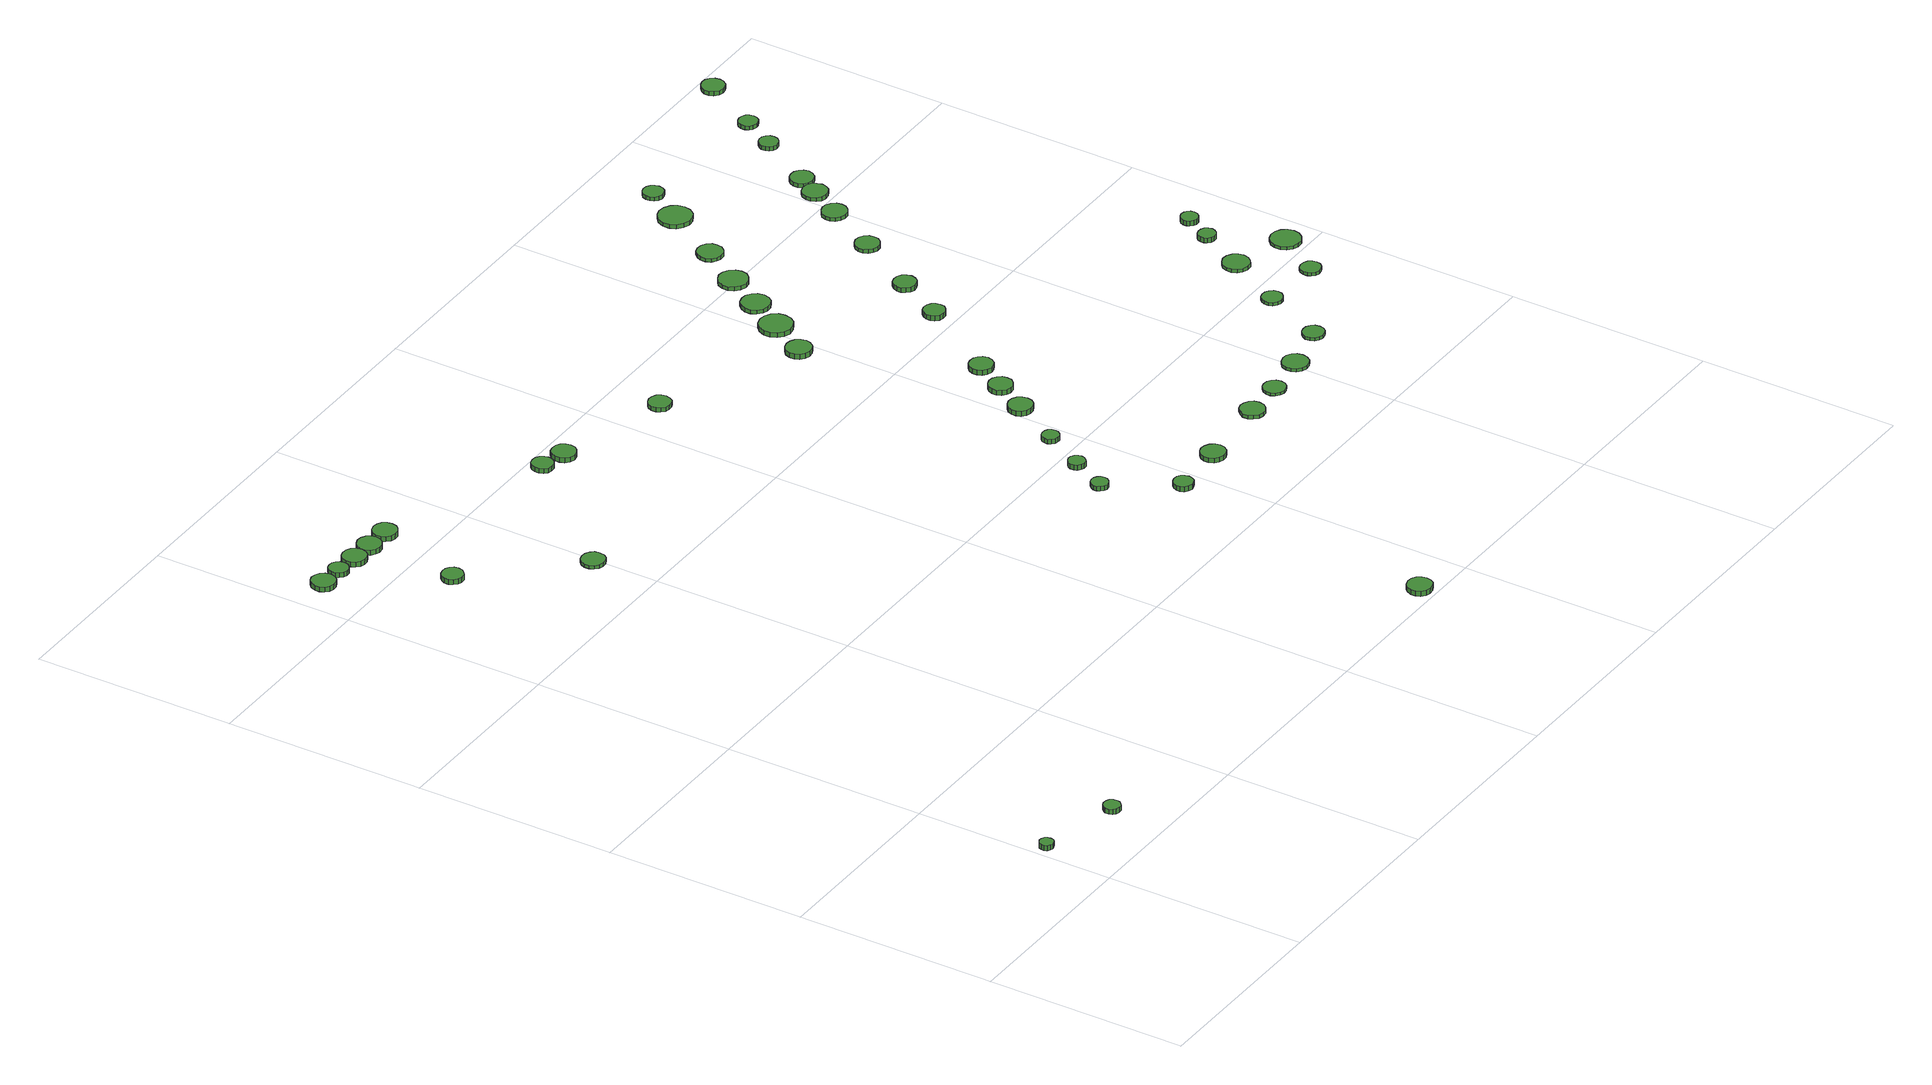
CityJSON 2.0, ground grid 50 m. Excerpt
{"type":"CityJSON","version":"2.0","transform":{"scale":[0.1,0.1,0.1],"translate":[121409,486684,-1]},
"CityObjects":{
"tree1":{"type":"SolitaryVegetationObject","attributes":{"function":"something"},"geometry":[{"type":"MultiSurface","lod":"1","boundaries":[[[0,1,2,3,4,5,6,7,8,9,10,11,12,13,14]],[[15,16,17,18,19,20,21,22,23,24,25,26,27,28,29]],[[0,29,28,1]],[[1,28,27,2]],[[2,27,26,3]],[[3,26,25,4]],[[4,25,24,5]],[[5,24,23,6]],[[6,23,22,7]],[[7,22,21,8]],[[8,21,20,9]],[[9,20,19,10]],[[10,19,18,11]],[[11,18,17,12]],[[12,17,16,13]],[[13,16,15,14]],[[14,15,29,0]]]}]},
"tree2":{"type":"SolitaryVegetationObject","attributes":{"function":"something"},"geometry":[{"type":"MultiSurface","lod":"1","boundaries":[[[30,31,32,33,34,35,36,37,38,39,40,41,42,43,44]],[[45,46,47,48,49,50,51,52,53,54,55,56,57,58,59]],[[30,59,58,31]],[[31,58,57,32]],[[32,57,56,33]],[[33,56,55,34]],[[34,55,54,35]],[[35,54,53,36]],[[36,53,52,37]],[[37,52,51,38]],[[38,51,50,39]],[[39,50,49,40]],[[40,49,48,41]],[[41,48,47,42]],[[42,47,46,43]],[[43,46,45,44]],[[44,45,59,30]]]}]},
"tree3":{"type":"SolitaryVegetationObject","attributes":{"function":"something"},"geometry":[{"type":"MultiSurface","lod":"1","boundaries":[[[60,61,62,63,64,65,66,67,68,69,70,71,72,73,74]],[[75,76,77,78,79,80,81,82,83,84,85,86,87,88,89]],[[60,89,88,61]],[[61,88,87,62]],[[62,87,86,63]],[[63,86,85,64]],[[64,85,84,65]],[[65,84,83,66]],[[66,83,82,67]],[[67,82,81,68]],[[68,81,80,69]],[[69,80,79,70]],[[70,79,78,71]],[[71,78,77,72]],[[72,77,76,73]],[[73,76,75,74]],[[74,75,89,60]]]}]},
"tree4":{"type":"SolitaryVegetationObject","attributes":{"function":"something"},"geometry":[{"type":"MultiSurface","lod":"1","boundaries":[[[90,91,92,93,94,95,96,97,98,99,100,101,102,103,104]],[[105,106,107,108,109,110,111,112,113,114,115,116,117,118,119]],[[90,119,118,91]],[[91,118,117,92]],[[92,117,116,93]],[[93,116,115,94]],[[94,115,114,95]],[[95,114,113,96]],[[96,113,112,97]],[[97,112,111,98]],[[98,111,110,99]],[[99,110,109,100]],[[100,109,108,101]],[[101,108,107,102]],[[102,107,106,103]],[[103,106,105,104]],[[104,105,119,90]]]}]},
"tree5":{"type":"SolitaryVegetationObject","attributes":{"function":"something"},"geometry":[{"type":"MultiSurface","lod":"1","boundaries":[[[120,121,122,123,124,125,126,127,128,129,130,131,132,133,134]],[[135,136,137,138,139,140,141,142,143,144,145,146,147,148,149]],[[120,149,148,121]],[[121,148,147,122]],[[122,147,146,123]],[[123,146,145,124]],[[124,145,144,125]],[[125,144,143,126]],[[126,143,142,127]],[[127,142,141,128]],[[128,141,140,129]],[[129,140,139,130]],[[130,139,138,131]],[[131,138,137,132]],[[132,137,136,133]],[[133,136,135,134]],[[134,135,149,120]]]}]},
"tree6":{"type":"SolitaryVegetationObject","attributes":{"function":"something"},"geometry":[{"type":"MultiSurface","lod":"1","boundaries":[[[150,151,152,153,154,155,156,157,158,159,160,161,162,163,164]],[[165,166,167,168,169,170,171,172,173,174,175,176,177,178,179]],[[150,179,178,151]],[[151,178,177,152]],[[152,177,176,153]],[[153,176,175,154]],[[154,175,174,155]],[[155,174,173,156]],[[156,173,172,157]],[[157,172,171,158]],[[158,171,170,159]],[[159,170,169,160]],[[160,169,168,161]],[[161,168,167,162]],[[162,167,166,163]],[[163,166,165,164]],[[164,165,179,150]]]}]},
"tree7":{"type":"SolitaryVegetationObject","attributes":{"function":"something"},"geometry":[{"type":"MultiSurface","lod":"1","boundaries":[[[180,181,182,183,184,185,186,187,188,189,190,191,192,193,194]],[[195,196,197,198,199,200,201,202,203,204,205,206,207,208,209]],[[180,209,208,181]],[[181,208,207,182]],[[182,207,206,183]],[[183,206,205,184]],[[184,205,204,185]],[[185,204,203,186]],[[186,203,202,187]],[[187,202,201,188]],[[188,201,200,189]],[[189,200,199,190]],[[190,199,198,191]],[[191,198,197,192]],[[192,197,196,193]],[[193,196,195,194]],[[194,195,209,180]]]}]},
"tree8":{"type":"SolitaryVegetationObject","attributes":{"function":"something"},"geometry":[{"type":"MultiSurface","lod":"1","boundaries":[[[210,211,212,213,214,215,216,217,218,219,220,221,222,223,224]],[[225,226,227,228,229,230,231,232,233,234,235,236,237,238,239]],[[210,239,238,211]],[[211,238,237,212]],[[212,237,236,213]],[[213,236,235,214]],[[214,235,234,215]],[[215,234,233,216]],[[216,233,232,217]],[[217,232,231,218]],[[218,231,230,219]],[[219,230,229,220]],[[220,229,228,221]],[[221,228,227,222]],[[222,227,226,223]],[[223,226,225,224]],[[224,225,239,210]]]}]},
"tree9":{"type":"SolitaryVegetationObject","attributes":{"function":"something"},"geometry":[{"type":"MultiSurface","lod":"1","boundaries":[[[240,241,242,243,244,245,246,247,248,249,250,251,252,253,254]],[[255,256,257,258,259,260,261,262,263,264,265,266,267,268,269]],[[240,269,268,241]],[[241,268,267,242]],[[242,267,266,243]],[[243,266,265,244]],[[244,265,264,245]],[[245,264,263,246]],[[246,263,262,247]],[[247,262,261,248]],[[248,261,260,249]],[[249,260,259,250]],[[250,259,258,251]],[[251,258,257,252]],[[252,257,256,253]],[[253,256,255,254]],[[254,255,269,240]]]}]},
"tree10":{"type":"SolitaryVegetationObject","attributes":{"function":"something"},"geometry":[{"type":"MultiSurface","lod":"1","boundaries":[[[270,271,272,273,274,275,276,277,278,279,280,281,282,283,284]],[[285,286,287,288,289,290,291,292,293,294,295,296,297,298,299]],[[270,299,298,271]],[[271,298,297,272]],[[272,297,296,273]],[[273,296,295,274]],[[274,295,294,275]],[[275,294,293,276]],[[276,293,292,277]],[[277,292,291,278]],[[278,291,290,279]],[[279,290,289,280]],[[280,289,288,281]],[[281,288,287,282]],[[282,287,286,283]],[[283,286,285,284]],[[284,285,299,270]]]}]},
"tree11":{"type":"SolitaryVegetationObject","attributes":{"function":"something"},"geometry":[{"type":"MultiSurface","lod":"1","boundaries":[[[300,301,302,303,304,305,306,307,308,309,310,311,312,313,314]],[[315,316,317,318,319,320,321,322,323,324,325,326,327,328,329]],[[300,329,328,301]],[[301,328,327,302]],[[302,327,326,303]],[[303,326,325,304]],[[304,325,324,305]],[[305,324,323,306]],[[306,323,322,307]],[[307,322,321,308]],[[308,321,320,309]],[[309,320,319,310]],[[310,319,318,311]],[[311,318,317,312]],[[312,317,316,313]],[[313,316,315,314]],[[314,315,329,300]]]}]},
"tree12":{"type":"SolitaryVegetationObject","attributes":{"function":"something"},"geometry":[{"type":"MultiSurface","lod":"1","boundaries":[[[330,331,332,333,334,335,336,337,338,339,340,341,342,343,344]],[[345,346,347,348,349,350,351,352,353,354,355,356,357,358,359]],[[330,359,358,331]],[[331,358,357,332]],[[332,357,356,333]],[[333,356,355,334]],[[334,355,354,335]],[[335,354,353,336]],[[336,353,352,337]],[[337,352,351,338]],[[338,351,350,339]],[[339,350,349,340]],[[340,349,348,341]],[[341,348,347,342]],[[342,347,346,343]],[[343,346,345,344]],[[344,345,359,330]]]}]},
"tree13":{"type":"SolitaryVegetationObject","attributes":{"function":"something"},"geometry":[{"type":"MultiSurface","lod":"1","boundaries":[[[360,361,362,363,364,365,366,367,368,369,370,371,372,373,374]],[[375,376,377,378,379,380,381,382,383,384,385,386,387,388,389]],[[360,389,388,361]],[[361,388,387,362]],[[362,387,386,363]],[[363,386,385,364]],[[364,385,384,365]],[[365,384,383,366]],[[366,383,382,367]],[[367,382,381,368]],[[368,381,380,369]],[[369,380,379,370]],[[370,379,378,371]],[[371,378,377,372]],[[372,377,376,373]],[[373,376,375,374]],[[374,375,389,360]]]}]},
"tree14":{"type":"SolitaryVegetationObject","attributes":{"function":"something"},"geometry":[{"type":"MultiSurface","lod":"1","boundaries":[[[390,391,392,393,394,395,396,397,398,399,400,401,402,403,404]],[[405,406,407,408,409,410,411,412,413,414,415,416,417,418,419]],[[390,419,418,391]],[[391,418,417,392]],[[392,417,416,393]],[[393,416,415,394]],[[394,415,414,395]],[[395,414,413,396]],[[396,413,412,397]],[[397,412,411,398]],[[398,411,410,399]],[[399,410,409,400]],[[400,409,408,401]],[[401,408,407,402]],[[402,407,406,403]],[[403,406,405,404]],[[404,405,419,390]]]}]},
"tree15":{"type":"SolitaryVegetationObject","attributes":{"function":"something"},"geometry":[{"type":"MultiSurface","lod":"1","boundaries":[[[420,421,422,423,424,425,426,427,428,429,430,431,432,433,434]],[[435,436,437,438,439,440,441,442,443,444,445,446,447,448,449]],[[420,449,448,421]],[[421,448,447,422]],[[422,447,446,423]],[[423,446,445,424]],[[424,445,444,425]],[[425,444,443,426]],[[426,443,442,427]],[[427,442,441,428]],[[428,441,440,429]],[[429,440,439,430]],[[430,439,438,431]],[[431,438,437,432]],[[432,437,436,433]],[[433,436,435,434]],[[434,435,449,420]]]}]},
"tree16":{"type":"SolitaryVegetationObject","attributes":{"function":"something"},"geometry":[{"type":"MultiSurface","lod":"1","boundaries":[[[450,451,452,453,454,455,456,457,458,459,460,461,462,463,464]],[[465,466,467,468,469,470,471,472,473,474,475,476,477,478,479]],[[450,479,478,451]],[[451,478,477,452]],[[452,477,476,453]],[[453,476,475,454]],[[454,475,474,455]],[[455,474,473,456]],[[456,473,472,457]],[[457,472,471,458]],[[458,471,470,459]],[[459,470,469,460]],[[460,469,468,461]],[[461,468,467,462]],[[462,467,466,463]],[[463,466,465,464]],[[464,465,479,450]]]}]},
"tree17":{"type":"SolitaryVegetationObject","attributes":{"function":"something"},"geometry":[{"type":"MultiSurface","lod":"1","boundaries":[[[480,481,482,483,484,485,486,487,488,489,490,491,492,493,494]],[[495,496,497,498,499,500,501,502,503,504,505,506,507,508,509]],[[480,509,508,481]],[[481,508,507,482]],[[482,507,506,483]],[[483,506,505,484]],[[484,505,504,485]],[[485,504,503,486]],[[486,503,502,487]],[[487,502,501,488]],[[488,501,500,489]],[[489,500,499,490]],[[490,499,498,491]],[[491,498,497,492]],[[492,497,496,493]],[[493,496,495,494]],[[494,495,509,480]]]}]},
"tree18":{"type":"SolitaryVegetationObject","attributes":{"function":"something"},"geometry":[{"type":"MultiSurface","lod":"1","boundaries":[[[510,511,512,513,514,515,516,517,518,519,520,521,522,523,524]],[[525,526,527,528,529,530,531,532,533,534,535,536,537,538,539]],[[510,539,538,511]],[[511,538,537,512]],[[512,537,536,513]],[[513,536,535,514]],[[514,535,534,515]],[[515,534,533,516]],[[516,533,532,517]],[[517,532,531,518]],[[518,531,530,519]],[[519,530,529,520]],[[520,529,528,521]],[[521,528,527,522]],[[522,527,526,523]],[[523,526,525,524]],[[524,525,539,510]]]}]},
"tree19":{"type":"SolitaryVegetationObject","attributes":{"function":"something"},"geometry":[{"type":"MultiSurface","lod":"1","boundaries":[[[540,541,542,543,544,545,546,547,548,549,550,551,552,553,554]],[[555,556,557,558,559,560,561,562,563,564,565,566,567,568,569]],[[540,569,568,541]],[[541,568,567,542]],[[542,567,566,543]],[[543,566,565,544]],[[544,565,564,545]],[[545,564,563,546]],[[546,563,562,547]],[[547,562,561,548]],[[548,561,560,549]],[[549,560,559,550]],[[550,559,558,551]],[[551,558,557,552]],[[552,557,556,553]],[[553,556,555,554]],[[554,555,569,540]]]}]},
"tree20":{"type":"SolitaryVegetationObject","attributes":{"function":"something"},"geometry":[{"type":"MultiSurface","lod":"1","boundaries":[[[570,571,572,573,574,575,576,577,578,579,580,581,582,583,584]],[[585,586,587,588,589,590,591,592,593,594,595,596,597,598,599]],[[570,599,598,571]],[[571,598,597,572]],[[572,597,596,573]],[[573,596,595,574]],[[574,595,594,575]],[[575,594,593,576]],[[576,593,592,577]],[[577,592,591,578]],[[578,591,590,579]],[[579,590,589,580]],[[580,589,588,581]],[[581,588,587,582]],[[582,587,586,583]],[[583,586,585,584]],[[584,585,599,570]]]}]},
"tree21":{"type":"SolitaryVegetationObject","attributes":{"function":"something"},"geometry":[{"type":"MultiSurface","lod":"1","boundaries":[[[600,601,602,603,604,605,606,607,608,609,610,611,612,613,614]],[[615,616,617,618,619,620,621,622,623,624,625,626,627,628,629]],[[600,629,628,601]],[[601,628,627,602]],[[602,627,626,603]],[[603,626,625,604]],[[604,625,624,605]],[[605,624,623,606]],[[606,623,622,607]],[[607,622,621,608]],[[608,621,620,609]],[[609,620,619,610]],[[610,619,618,611]],[[611,618,617,612]],[[612,617,616,613]],[[613,616,615,614]],[[614,615,629,600]]]}]},
"tree22":{"type":"SolitaryVegetationObject","attributes":{"function":"something"},"geometry":[{"type":"MultiSurface","lod":"1","boundaries":[[[630,631,632,633,634,635,636,637,638,639,640,641,642,643,644]],[[645,646,647,648,649,650,651,652,653,654,655,656,657,658,659]],[[630,659,658,631]],[[631,658,657,632]],[[632,657,656,633]],[[633,656,655,634]],[[634,655,654,635]],[[635,654,653,636]],[[636,653,652,637]],[[637,652,651,638]],[[638,651,650,639]],[[639,650,649,640]],[[640,649,648,641]],[[641,648,647,642]],[[642,647,646,643]],[[643,646,645,644]],[[644,645,659,630]]]}]},
"tree23":{"type":"SolitaryVegetationObject","attributes":{"function":"something"},"geometry":[{"type":"MultiSurface","lod":"1","boundaries":[[[660,661,662,663,664,665,666,667,668,669,670,671,672,673,674]],[[675,676,677,678,679,680,681,682,683,684,685,686,687,688,689]],[[660,689,688,661]],[[661,688,687,662]],[[662,687,686,663]],[[663,686,685,664]],[[664,685,684,665]],[[665,684,683,666]],[[666,683,682,667]],[[667,682,681,668]],[[668,681,680,669]],[[669,680,679,670]],[[670,679,678,671]],[[671,678,677,672]],[[672,677,676,673]],[[673,676,675,674]],[[674,675,689,660]]]}]},
"tree24":{"type":"SolitaryVegetationObject","attributes":{"function":"something"},"geometry":[{"type":"MultiSurface","lod":"1","boundaries":[[[690,691,692,693,694,695,696,697,698,699,700,701,702,703,704]],[[705,706,707,708,709,710,711,712,713,714,715,716,717,718,719]],[[690,719,718,691]],[[691,718,717,692]],[[692,717,716,693]],[[693,716,715,694]],[[694,715,714,695]],[[695,714,713,696]],[[696,713,712,697]],[[697,712,711,698]],[[698,711,710,699]],[[699,710,709,700]],[[700,709,708,701]],[[701,708,707,702]],[[702,707,706,703]],[[703,706,705,704]],[[704,705,719,690]]]}]},
"tree25":{"type":"SolitaryVegetationObject","attributes":{"function":"something"},"geometry":[{"type":"MultiSurface","lod":"1","boundaries":[[[720,721,722,723,724,725,726,727,728,729,730,731,732,733,734]],[[735,736,737,738,739,740,741,742,743,744,745,746,747,748,749]],[[720,749,748,721]],[[721,748,747,722]],[[722,747,746,723]],[[723,746,745,724]],[[724,745,744,725]],[[725,744,743,726]],[[726,743,742,727]],[[727,742,741,728]],[[728,741,740,729]],[[729,740,739,730]],[[730,739,738,731]],[[731,738,737,732]],[[732,737,736,733]],[[733,736,735,734]],[[734,735,749,720]]]}]},
"tree26":{"type":"SolitaryVegetationObject","attributes":{"function":"something"},"geometry":[{"type":"MultiSurface","lod":"1","boundaries":[[[750,751,752,753,754,755,756,757,758,759,760,761,762,763,764]],[[765,766,767,768,769,770,771,772,773,774,775,776,777,778,779]],[[750,779,778,751]],[[751,778,777,752]],[[752,777,776,753]],[[753,776,775,754]],[[754,775,774,755]],[[755,774,773,756]],[[756,773,772,757]],[[757,772,771,758]],[[758,771,770,759]],[[759,770,769,760]],[[760,769,768,761]],[[761,768,767,762]],[[762,767,766,763]],[[763,766,765,764]],[[764,765,779,750]]]}]},
"tree27":{"type":"SolitaryVegetationObject","attributes":{"function":"something"},"geometry":[{"type":"MultiSurface","lod":"1","boundaries":[[[780,781,782,783,784,785,786,787,788,789,790,791,792,793,794]],[[795,796,797,798,799,800,801,802,803,804,805,806,807,808,809]],[[780,809,808,781]],[[781,808,807,782]],[[782,807,806,783]],[[783,806,805,784]],[[784,805,804,785]],[[785,804,803,786]],[[786,803,802,787]],[[787,802,801,788]],[[788,801,800,789]],[[789,800,799,790]],[[790,799,798,791]],[[791,798,797,792]],[[792,797,796,793]],[[793,796,795,794]],[[794,795,809,780]]]}]},
"tree28":{"type":"SolitaryVegetationObject","attributes":{"function":"something"},"geometry":[{"type":"MultiSurface","lod":"1","boundaries":[[[810,811,812,813,814,815,816,817,818,819,820,821,822,823,824]],[[825,826,827,828,829,830,831,832,833,834,835,836,837,838,839]],[[810,839,838,811]],[[811,838,837,812]],[[812,837,836,813]],[[813,836,835,814]],[[814,835,834,815]],[[815,834,833,816]],[[816,833,832,817]],[[817,832,831,818]],[[818,831,830,819]],[[819,830,829,820]],[[820,829,828,821]],[[821,828,827,822]],[[822,827,826,823]],[[823,826,825,824]],[[824,825,839,810]]]}]},
"tree29":{"type":"SolitaryVegetationObject","attributes":{"function":"something"},"geometry":[{"type":"MultiSurface","lod":"1","boundaries":[[[840,841,842,843,844,845,846,847,848,849,850,851,852,853,854]],[[855,856,857,858,859,860,861,862,863,864,865,866,867,868,869]],[[840,869,868,841]],[[841,868,867,842]],[[842,867,866,843]],[[843,866,865,844]],[[844,865,864,845]],[[845,864,863,846]],[[846,863,862,847]],[[847,862,861,848]],[[848,861,860,849]],[[849,860,859,850]],[[850,859,858,851]],[[851,858,857,852]],[[852,857,856,853]],[[853,856,855,854]],[[854,855,869,840]]]}]},
"tree30":{"type":"SolitaryVegetationObject","attributes":{"function":"something"},"geometry":[{"type":"MultiSurface","lod":"1","boundaries":[[[870,871,872,873,874,875,876,877,878,879,880,881,882,883,884]],[[885,886,887,888,889,890,891,892,893,894,895,896,897,898,899]],[[870,899,898,871]],[[871,898,897,872]],[[872,897,896,873]],[[873,896,895,874]],[[874,895,894,875]],[[875,894,893,876]],[[876,893,892,877]],[[877,892,891,878]],[[878,891,890,879]],[[879,890,889,880]],[[880,889,888,881]],[[881,888,887,882]],[[882,887,886,883]],[[883,886,885,884]],[[884,885,899,870]]]}]},
"tree31":{"type":"SolitaryVegetationObject","attributes":{"function":"something"},"geometry":[{"type":"MultiSurface","lod":"1","boundaries":[[[900,901,902,903,904,905,906,907,908,909,910,911,912,913,914]],[[915,916,917,918,919,920,921,922,923,924,925,926,927,928,929]],[[900,929,928,901]],[[901,928,927,902]],[[902,927,926,903]],[[903,926,925,904]],[[904,925,924,905]],[[905,924,923,906]],[[906,923,922,907]],[[907,922,921,908]],[[908,921,920,909]],[[909,920,919,910]],[[910,919,918,911]],[[911,918,917,912]],[[912,917,916,913]],[[913,916,915,914]],[[914,915,929,900]]]}]},
"tree32":{"type":"SolitaryVegetationObject","attributes":{"function":"something"},"geometry":[{"type":"MultiSurface","lod":"1","boundaries":[[[930,931,932,933,934,935,936,937,938,939,940,941,942,943,944]],[[945,946,947,948,949,950,951,952,953,954,955,956,957,958,959]],[[930,959,958,931]],[[931,958,957,932]],[[932,957,956,933]],[[933,956,955,934]],[[934,955,954,935]],[[935,954,953,936]],[[936,953,952,937]],[[937,952,951,938]],[[938,951,950,939]],[[939,950,949,940]],[[940,949,948,941]],[[941,948,947,942]],[[942,947,946,943]],[[943,946,945,944]],[[944,945,959,930]]]}]},
"tree33":{"type":"SolitaryVegetationObject","attributes":{"function":"something"},"geometry":[{"type":"MultiSurface","lod":"1","boundaries":[[[960,961,962,963,964,965,966,967,968,969,970,971,972,973,974]],[[975,976,977,978,979,980,981,982,983,984,985,986,987,988,989]],[[960,989,988,961]],[[961,988,987,962]],[[962,987,986,963]],[[963,986,985,964]],[[964,985,984,965]],[[965,984,983,966]],[[966,983,982,967]],[[967,982,981,968]],[[968,981,980,969]],[[969,980,979,970]],[[970,979,978,971]],[[971,978,977,972]],[[972,977,976,973]],[[973,976,975,974]],[[974,975,989,960]]]}]},
"tree34":{"type":"SolitaryVegetationObject","attributes":{"function":"something"},"geometry":[{"type":"MultiSurface","lod":"1","boundaries":[[[990,991,992,993,994,995,996,997,998,999,1000,1001,1002,1003,1004]],[[1005,1006,1007,1008,1009,1010,1011,1012,1013,1014,1015,1016,1017,1018,1019]],[[990,1019,1018,991]],[[991,1018,1017,992]],[[992,1017,1016,993]],[[993,1016,1015,994]],[[994,1015,1014,995]],[[995,1014,1013,996]],[[996,1013,1012,997]],[[997,1012,1011,998]],[[998,1011,1010,999]],[[999,1010,1009,1000]],[[1000,1009,1008,1001]],[[1001,1008,1007,1002]],[[1002,1007,1006,1003]],[[1003,1006,1005,1004]],[[1004,1005,1019,990]]]}]},
"tree35":{"type":"SolitaryVegetationObject","attributes":{"function":"something"},"geometry":[{"type":"MultiSurface","lod":"1","boundaries":[[[1020,1021,1022,1023,1024,1025,1026,1027,1028,1029,1030,1031,1032,1033,1034]],[[1035,1036,1037,1038,1039,1040,1041,1042,1043,1044,1045,1046,1047,1048,1049]],[[1020,1049,1048,1021]],[[1021,1048,1047,1022]],[[1022,1047,1046,1023]],[[1023,1046,1045,1024]],[[1024,1045,1044,1025]],[[1025,1044,1043,1026]],[[1026,1043,1042,1027]],[[1027,1042,1041,1028]],[[1028,1041,1040,1029]],[[1029,1040,1039,1030]],[[1030,1039,1038,1031]],[[1031,1038,1037,1032]],[[1032,1037,1036,1033]],[[1033,1036,1035,1034]],[[1034,1035,1049,1020]]]}]},
"tree36":{"type":"SolitaryVegetationObject","attributes":{"function":"something"},"geometry":[{"type":"MultiSurface","lod":"1","boundaries":[[[1050,1051,1052,1053,1054,1055,1056,1057,1058,1059,1060,1061,1062,1063,1064]],[[1065,1066,1067,1068,1069,1070,1071,1072,1073,1074,1075,1076,1077,1078,1079]],[[1050,1079,1078,1051]],[[1051,1078,1077,1052]],[[1052,1077,1076,1053]],[[1053,1076,1075,1054]],[[1054,1075,1074,1055]],[[1055,1074,1073,1056]],[[1056,1073,1072,1057]],[[1057,1072,1071,1058]],[[1058,1071,1070,1059]],[[1059,1070,1069,1060]],[[1060,1069,1068,1061]],[[1061,1068,1067,1062]],[[1062,1067,1066,1063]],[[1063,1066,1065,1064]],[[1064,1065,1079,1050]]]}]},
"tree37":{"type":"SolitaryVegetationObject","attributes":{"function":"something"},"geometry":[{"type":"MultiSurface","lod":"1","boundaries":[[[1080,1081,1082,1083,1084,1085,1086,1087,1088,1089,1090,1091,1092,1093,1094]],[[1095,1096,1097,1098,1099,1100,1101,1102,1103,1104,1105,1106,1107,1108,1109]],[[1080,1109,1108,1081]],[[1081,1108,1107,1082]],[[1082,1107,1106,1083]],[[1083,1106,1105,1084]],[[1084,1105,1104,1085]],[[1085,1104,1103,1086]],[[1086,1103,1102,1087]],[[1087,1102,1101,1088]],[[1088,1101,1100,1089]],[[1089,1100,1099,1090]],[[1090,1099,1098,1091]],[[1091,1098,1097,1092]],[[1092,1097,1096,1093]],[[1093,1096,1095,1094]],[[1094,1095,1109,1080]]]}]},
"tree38":{"type":"SolitaryVegetationObject","attributes":{"function":"something"},"geometry":[{"type":"MultiSurface","lod":"1","boundaries":[[[1110,1111,1112,1113,1114,1115,1116,1117,1118,1119,1120,1121,1122,1123,1124]],[[1125,1126,1127,1128,1129,1130,1131,1132,1133,1134,1135,1136,1137,1138,1139]],[[1110,1139,1138,1111]],[[1111,1138,1137,1112]],[[1112,1137,1136,1113]],[[1113,1136,1135,1114]],[[1114,1135,1134,1115]],[[1115,1134,1133,1116]],[[1116,1133,1132,1117]],[[1117,1132,1131,1118]],[[1118,1131,1130,1119]],[[1119,1130,1129,1120]],[[1120,1129,1128,1121]],[[1121,1128,1127,1122]],[[1122,1127,1126,1123]],[[1123,1126,1125,1124]],[[1124,1125,1139,1110]]]}]},
"tree39":{"type":"SolitaryVegetationObject","attributes":{"function":"something"},"geometry":[{"type":"MultiSurface","lod":"1","boundaries":[[[1140,1141,1142,1143,1144,1145,1146,1147,1148,1149,1150,1151,1152,1153,1154]],[[1155,1156,1157,1158,1159,1160,1161,1162,1163,1164,1165,1166,1167,1168,1169]],[[1140,1169,1168,1141]],[[1141,1168,1167,1142]],[[1142,1167,1166,1143]],[[1143,1166,1165,1144]],[[1144,1165,1164,1145]],[[1145,1164,1163,1146]],[[1146,1163,1162,1147]],[[1147,1162,1161,1148]],[[1148,1161,1160,1149]],[[1149,1160,1159,1150]],[[1150,1159,1158,1151]],[[1151,1158,1157,1152]],[[1152,1157,1156,1153]],[[1153,1156,1155,1154]],[[1154,1155,1169,1140]]]}]},
"tree40":{"type":"SolitaryVegetationObject","attributes":{"function":"something"},"geometry":[{"type":"MultiSurface","lod":"1","boundaries":[[[1170,1171,1172,1173,1174,1175,1176,1177,1178,1179,1180,1181,1182,1183,1184]],[[1185,1186,1187,1188,1189,1190,1191,1192,1193,1194,1195,1196,1197,1198,1199]],[[1170,1199,1198,1171]],[[1171,1198,1197,1172]],[[1172,1197,1196,1173]],[[1173,1196,1195,1174]],[[1174,1195,1194,1175]],[[1175,1194,1193,1176]],[[1176,1193,1192,1177]],[[1177,1192,1191,1178]],[[1178,1191,1190,1179]],[[1179,1190,1189,1180]],[[1180,1189,1188,1181]],[[1181,1188,1187,1182]],[[1182,1187,1186,1183]],[[1183,1186,1185,1184]],[[1184,1185,1199,1170]]]}]},
"tree41":{"type":"SolitaryVegetationObject","attributes":{"function":"something"},"geometry":[{"type":"MultiSurface","lod":"1","boundaries":[[[1200,1201,1202,1203,1204,1205,1206,1207,1208,1209,1210,1211,1212,1213,1214]],[[1215,1216,1217,1218,1219,1220,1221,1222,1223,1224,1225,1226,1227,1228,1229]],[[1200,1229,1228,1201]],[[1201,1228,1227,1202]],[[1202,1227,1226,1203]],[[1203,1226,1225,1204]],[[1204,1225,1224,1205]],[[1205,1224,1223,1206]],[[1206,1223,1222,1207]],[[1207,1222,1221,1208]],[[1208,1221,1220,1209]],[[1209,1220,1219,1210]],[[1210,1219,1218,1211]],[[1211,1218,1217,1212]],[[1212,1217,1216,1213]],[[1213,1216,1215,1214]],[[1214,1215,1229,1200]]]}]},
"tree42":{"type":"SolitaryVegetationObject","attributes":{"function":"something"},"geometry":[{"type":"MultiSurface","lod":"1","boundaries":[[[1230,1231,1232,1233,1234,1235,1236,1237,1238,1239,1240,1241,1242,1243,1244]],[[1245,1246,1247,1248,1249,1250,1251,1252,1253,1254,1255,1256,1257,1258,1259]],[[1230,1259,1258,1231]],[[1231,1258,1257,1232]],[[1232,1257,1256,1233]],[[1233,1256,1255,1234]],[[1234,1255,1254,1235]],[[1235,1254,1253,1236]],[[1236,1253,1252,1237]],[[1237,1252,1251,1238]],[[1238,1251,1250,1239]],[[1239,1250,1249,1240]],[[1240,1249,1248,1241]],[[1241,1248,1247,1242]],[[1242,1247,1246,1243]],[[1243,1246,1245,1244]],[[1244,1245,1259,1230]]]}]},
"tree43":{"type":"SolitaryVegetationObject","attributes":{"function":"something"},"geometry":[{"type":"MultiSurface","lod":"1","boundaries":[[[1260,1261,1262,1263,1264,1265,1266,1267,1268,1269,1270,1271,1272,1273,1274]],[[1275,1276,1277,1278,1279,1280,1281,1282,1283,1284,1285,1286,1287,1288,1289]],[[1260,1289,1288,1261]],[[1261,1288,1287,1262]],[[1262,1287,1286,1263]],[[1263,1286,1285,1264]],[[1264,1285,1284,1265]],[[1265,1284,1283,1266]],[[1266,1283,1282,1267]],[[1267,1282,1281,1268]],[[1268,1281,1280,1269]],[[1269,1280,1279,1270]],[[1270,1279,1278,1271]],[[1271,1278,1277,1272]],[[1272,1277,1276,1273]],[[1273,1276,1275,1274]],[[1274,1275,1289,1260]]]}]},
"tree44":{"type":"SolitaryVegetationObject","attributes":{"function":"something"},"geometry":[{"type":"MultiSurface","lod":"1","boundaries":[[[1290,1291,1292,1293,1294,1295,1296,1297,1298,1299,1300,1301,1302,1303,1304]],[[1305,1306,1307,1308,1309,1310,1311,1312,1313,1314,1315,1316,1317,1318,1319]],[[1290,1319,1318,1291]],[[1291,1318,1317,1292]],[[1292,1317,1316,1293]],[[1293,1316,1315,1294]],[[1294,1315,1314,1295]],[[1295,1314,1313,1296]],[[1296,1313,1312,1297]],[[1297,1312,1311,1298]],[[1298,1311,1310,1299]],[[1299,1310,1309,1300]],[[1300,1309,1308,1301]],[[1301,1308,1307,1302]],[[1302,1307,1306,1303]],[[1303,1306,1305,1304]],[[1304,1305,1319,1290]]]}]},
"tree45":{"type":"SolitaryVegetationObject","attributes":{"function":"something"},"geometry":[{"type":"MultiSurface","lod":"1","boundaries":[[[1320,1321,1322,1323,1324,1325,1326,1327,1328,1329,1330,1331,1332,1333,1334]],[[1335,1336,1337,1338,1339,1340,1341,1342,1343,1344,1345,1346,1347,1348,1349]],[[1320,1349,1348,1321]],[[1321,1348,1347,1322]],[[1322,1347,1346,1323]],[[1323,1346,1345,1324]],[[1324,1345,1344,1325]],[[1325,1344,1343,1326]],[[1326,1343,1342,1327]],[[1327,1342,1341,1328]],[[1328,1341,1340,1329]],[[1329,1340,1339,1330]],[[1330,1339,1338,1331]],[[1331,1338,1337,1332]],[[1332,1337,1336,1333]],[[1333,1336,1335,1334]],[[1334,1335,1349,1320]]]}]},
"tree46":{"type":"SolitaryVegetationObject","attributes":{"function":"something"},"geometry":[{"type":"MultiSurface","lod":"1","boundaries":[[[1350,1351,1352,1353,1354,1355,1356,1357,1358,1359,1360,1361,1362,1363,1364]],[[1365,1366,1367,1368,1369,1370,1371,1372,1373,1374,1375,1376,1377,1378,1379]],[[1350,1379,1378,1351]],[[1351,1378,1377,1352]],[[1352,1377,1376,1353]],[[1353,1376,1375,1354]],[[1354,1375,1374,1355]],[[1355,1374,1373,1356]],[[1356,1373,1372,1357]],[[1357,1372,1371,1358]],[[1358,1371,1370,1359]],[[1359,1370,1369,1360]],[[1360,1369,1368,1361]],[[1361,1368,1367,1362]],[[1362,1367,1366,1363]],[[1363,1366,1365,1364]],[[1364,1365,1379,1350]]]}]},
"tree47":{"type":"SolitaryVegetationObject","attributes":{"function":"something"},"geometry":[{"type":"MultiSurface","lod":"1","boundaries":[[[1380,1381,1382,1383,1384,1385,1386,1387,1388,1389,1390,1391,1392,1393,1394]],[[1395,1396,1397,1398,1399,1400,1401,1402,1403,1404,1405,1406,1407,1408,1409]],[[1380,1409,1408,1381]],[[1381,1408,1407,1382]],[[1382,1407,1406,1383]],[[1383,1406,1405,1384]],[[1384,1405,1404,1385]],[[1385,1404,1403,1386]],[[1386,1403,1402,1387]],[[1387,1402,1401,1388]],[[1388,1401,1400,1389]],[[1389,1400,1399,1390]],[[1390,1399,1398,1391]],[[1391,1398,1397,1392]],[[1392,1397,1396,1393]],[[1393,1396,1395,1394]],[[1394,1395,1409,1380]]]}]}
},
"vertices":[
[39,178,31],[38,185,31],[34,191,31],[27,195,31],[20,196,31],[14,193,31],[8,189,31],[5,182,31],[5,175,31],[8,168,31],[14,164,31],[20,161,31],[27,162,31],[34,166,31],[38,171,31],[38,171,18],[34,166,18],[27,162,18],[20,161,18],[14,164,18],[8,168,18],[5,175,18],[5,182,18],[8,189,18],[14,193,18],[20,196,18],[27,195,18],[34,191,18],[38,185,18],[39,178,18],
[257,140,25],[255,149,25],[250,156,25],[243,160,25],[234,161,25],[226,158,25],[220,152,25],[216,145,25],[216,136,25],[220,128,25],[226,122,25],[234,120,25],[243,120,25],[250,125,25],[255,132,25],[255,132,12],[250,125,12],[243,120,12],[234,120,12],[226,122,12],[220,128,12],[216,136,12],[216,145,12],[220,152,12],[226,158,12],[234,161,12],[243,160,12],[250,156,12],[255,149,12],[257,140,12],
[114,2116,27],[111,2128,27],[104,2138,27],[93,2144,27],[81,2146,27],[70,2142,27],[61,2134,27],[56,2122,27],[56,2110,27],[61,2099,27],[70,2091,27],[81,2087,27],[93,2088,27],[104,2094,27],[111,2104,27],[111,2104,14],[104,2094,14],[93,2088,14],[81,2087,14],[70,2091,14],[61,2099,14],[56,2110,14],[56,2122,14],[61,2134,14],[70,2142,14],[81,2146,14],[93,2144,14],[104,2138,14],[111,2128,14],[114,2116,14],
[173,2117,25],[171,2127,25],[165,2135,25],[156,2140,25],[147,2141,25],[137,2138,25],[130,2131,25],[126,2122,25],[126,2112,25],[130,2103,25],[137,2096,25],[147,2093,25],[156,2094,25],[165,2099,25],[171,2107,25],[171,2107,13],[165,2099,13],[156,2094,13],[147,2093,13],[137,2096,13],[130,2103,13],[126,2112,13],[126,2122,13],[130,2131,13],[137,2138,13],[147,2141,13],[156,2140,13],[165,2135,13],[171,2127,13],[173,2117,13],
[290,1889,24],[288,1900,24],[281,1909,24],[272,1914,24],[261,1915,24],[251,1912,24],[243,1905,24],[238,1895,24],[238,1884,24],[243,1874,24],[251,1867,24],[261,1863,24],[272,1864,24],[281,1870,24],[288,1879,24],[288,1879,11],[281,1870,11],[272,1864,11],[261,1863,11],[251,1867,11],[243,1874,11],[238,1884,11],[238,1895,11],[243,1905,11],[251,1912,11],[261,1915,11],[272,1914,11],[281,1909,11],[288,1900,11],[290,1889,11],
[240,2113,25],[237,2125,25],[230,2135,25],[219,2141,25],[207,2142,25],[196,2139,25],[187,2131,25],[182,2119,25],[182,2107,25],[187,2096,25],[196,2088,25],[207,2084,25],[219,2085,25],[230,2091,25],[237,2101,25],[237,2101,12],[230,2091,12],[219,2085,12],[207,2084,12],[196,2088,12],[187,2096,12],[182,2107,12],[182,2119,12],[187,2131,12],[196,2139,12],[207,2142,12],[219,2141,12],[230,2135,12],[237,2125,12],[240,2113,12],
[300,2112,25],[297,2124,25],[290,2134,25],[279,2140,25],[267,2141,25],[256,2137,25],[246,2129,25],[241,2118,25],[241,2106,25],[246,2094,25],[256,2086,25],[267,2082,25],[279,2084,25],[290,2090,25],[297,2100,25],[297,2100,12],[290,2090,12],[279,2084,12],[267,2082,12],[256,2086,12],[246,2094,12],[241,2106,12],[241,2118,12],[246,2129,12],[256,2137,12],[267,2141,12],[279,2140,12],[290,2134,12],[297,2124,12],[300,2112,12],
[366,2112,24],[364,2124,24],[357,2134,24],[346,2140,24],[334,2142,24],[322,2138,24],[313,2130,24],[308,2118,24],[308,2106,24],[313,2095,24],[322,2087,24],[334,2083,24],[346,2084,24],[357,2091,24],[364,2100,24],[364,2100,11],[357,2091,11],[346,2084,11],[334,2083,11],[322,2087,11],[313,2095,11],[308,2106,11],[308,2118,11],[313,2130,11],[322,2138,11],[334,2142,11],[346,2140,11],[357,2134,11],[364,2124,11],[366,2112,11],
[520,1662,16],[518,1674,16],[511,1683,16],[500,1689,16],[488,1690,16],[477,1687,16],[468,1679,16],[463,1668,16],[463,1656,16],[468,1645,16],[477,1637,16],[488,1633,16],[500,1634,16],[511,1640,16],[518,1650,16],[518,1650,7],[511,1640,7],[500,1634,7],[488,1633,7],[477,1637,7],[468,1645,7],[463,1656,7],[463,1668,7],[468,1679,7],[477,1687,7],[488,1690,7],[500,1689,7],[511,1683,7],[518,1674,7],[520,1662,7],
[789,1964,19],[786,1974,19],[780,1983,19],[771,1989,19],[760,1990,19],[749,1987,19],[741,1979,19],[737,1969,19],[737,1958,19],[741,1948,19],[749,1941,19],[760,1938,19],[771,1939,19],[780,1944,19],[786,1953,19],[786,1953,7],[780,1944,7],[771,1939,7],[760,1938,7],[749,1941,7],[741,1948,7],[737,1958,7],[737,1969,7],[741,1979,7],[749,1987,7],[760,1990,7],[771,1989,7],[780,1983,7],[786,1974,7],[789,1964,7],
[1400,39,22],[1398,51,22],[1391,61,22],[1380,68,22],[1367,69,22],[1355,65,22],[1346,57,22],[1341,45,22],[1341,33,22],[1346,21,22],[1355,13,22],[1367,9,22],[1380,11,22],[1391,17,22],[1398,27,22],[1398,27,9],[1391,17,9],[1380,11,9],[1367,9,9],[1355,13,9],[1346,21,9],[1341,33,9],[1341,45,9],[1346,57,9],[1355,65,9],[1367,69,9],[1380,68,9],[1391,61,9],[1398,51,9],[1400,39,9],
[858,1949,19],[855,1961,19],[848,1971,19],[838,1977,19],[825,1978,19],[813,1975,19],[804,1966,19],[799,1955,19],[799,1943,19],[804,1931,19],[813,1923,19],[825,1919,19],[838,1921,19],[848,1927,19],[855,1937,19],[855,1937,7],[848,1927,7],[838,1921,7],[825,1919,7],[813,1923,7],[804,1931,7],[799,1943,7],[799,1955,7],[804,1966,7],[813,1975,7],[825,1978,7],[838,1977,7],[848,1971,7],[855,1961,7],[858,1949,7],
[1370,867,22],[1369,876,22],[1363,883,22],[1356,887,22],[1347,888,22],[1339,885,22],[1333,879,22],[1329,871,22],[1329,863,22],[1333,855,22],[1339,849,22],[1347,846,22],[1356,847,22],[1363,852,22],[1369,859,22],[1369,859,10],[1363,852,10],[1356,847,10],[1347,846,10],[1339,849,10],[1333,855,10],[1329,863,10],[1329,871,10],[1333,879,10],[1339,885,10],[1347,888,10],[1356,887,10],[1363,883,10],[1369,876,10],[1370,867,10],
[1470,707,25],[1468,717,25],[1463,725,25],[1454,730,25],[1444,731,25],[1435,728,25],[1427,721,25],[1423,712,25],[1423,702,25],[1427,693,25],[1435,687,25],[1444,683,25],[1454,685,25],[1463,689,25],[1468,698,25],[1468,698,12],[1463,689,12],[1454,685,12],[1444,683,12],[1435,687,12],[1427,693,12],[1423,702,12],[1423,712,12],[1427,721,12],[1435,728,12],[1444,731,12],[1454,730,12],[1463,725,12],[1468,717,12],[1470,707,12],
[1142,1876,18],[1139,1887,18],[1133,1896,18],[1123,1901,18],[1112,1903,18],[1101,1899,18],[1093,1892,18],[1088,1881,18],[1088,1870,18],[1093,1860,18],[1101,1852,18],[1112,1849,18],[1123,1850,18],[1133,1855,18],[1139,1865,18],[1139,1865,7],[1133,1855,7],[1123,1850,7],[1112,1849,7],[1101,1852,7],[1093,1860,7],[1088,1870,7],[1088,1881,7],[1093,1892,7],[1101,1899,7],[1112,1903,7],[1123,1901,7],[1133,1896,7],[1139,1887,7],[1142,1876,7],
[1420,958,20],[1418,966,20],[1413,973,20],[1406,978,20],[1397,979,20],[1389,976,20],[1382,970,20],[1379,962,20],[1379,954,20],[1382,946,20],[1389,940,20],[1397,937,20],[1406,938,20],[1413,943,20],[1418,950,20],[1418,950,7],[1413,943,7],[1406,938,7],[1397,937,7],[1389,940,7],[1382,946,7],[1379,954,7],[1379,962,7],[1382,970,7],[1389,976,7],[1397,979,7],[1406,978,7],[1413,973,7],[1418,966,7],[1420,958,7],
[1480,1064,19],[1478,1073,19],[1473,1080,19],[1466,1084,19],[1457,1085,19],[1449,1083,19],[1442,1077,19],[1439,1069,19],[1439,1060,19],[1442,1052,19],[1449,1046,19],[1457,1044,19],[1466,1044,19],[1473,1049,19],[1478,1056,19],[1478,1056,7],[1473,1049,7],[1466,1044,7],[1457,1044,7],[1449,1046,7],[1442,1052,7],[1439,1060,7],[1439,1069,7],[1442,1077,7],[1449,1083,7],[1457,1085,7],[1466,1084,7],[1473,1080,7],[1478,1073,7],[1480,1064,7],
[1623,721,19],[1621,733,19],[1613,743,19],[1602,749,19],[1590,751,19],[1578,747,19],[1569,738,19],[1564,727,19],[1564,715,19],[1569,703,19],[1578,695,19],[1590,691,19],[1602,692,19],[1613,698,19],[1621,709,19],[1621,709,7],[1613,698,7],[1602,692,7],[1590,691,7],[1578,695,7],[1569,703,7],[1564,715,7],[1564,727,7],[1569,738,7],[1578,747,7],[1590,751,7],[1602,749,7],[1613,743,7],[1621,733,7],[1623,721,7],
[1558,1186,20],[1555,1199,20],[1548,1209,20],[1537,1215,20],[1525,1216,20],[1513,1212,20],[1504,1204,20],[1499,1193,20],[1499,1180,20],[1504,1169,20],[1513,1160,20],[1525,1157,20],[1537,1158,20],[1548,1164,20],[1555,1174,20],[1555,1174,7],[1548,1164,7],[1537,1158,7],[1525,1157,7],[1513,1160,7],[1504,1169,7],[1499,1180,7],[1499,1193,7],[1504,1204,7],[1513,1212,7],[1525,1216,7],[1537,1215,7],[1548,1209,7],[1555,1199,7],[1558,1186,7],
[1601,1266,23],[1599,1278,23],[1591,1288,23],[1581,1294,23],[1569,1295,23],[1558,1291,23],[1549,1283,23],[1544,1272,23],[1544,1260,23],[1549,1249,23],[1558,1241,23],[1569,1238,23],[1581,1239,23],[1591,1245,23],[1599,1254,23],[1599,1254,10],[1591,1245,10],[1581,1239,10],[1569,1238,10],[1558,1241,10],[1549,1249,10],[1544,1260,10],[1544,1272,10],[1549,1283,10],[1558,1291,10],[1569,1295,10],[1581,1294,10],[1591,1288,10],[1599,1278,10],[1601,1266,10],
[1496,1729,21],[1493,1741,21],[1485,1752,21],[1474,1758,21],[1461,1760,21],[1449,1756,21],[1439,1747,21],[1434,1735,21],[1434,1722,21],[1439,1710,21],[1449,1702,21],[1461,1698,21],[1474,1699,21],[1485,1705,21],[1493,1716,21],[1493,1716,8],[1485,1705,8],[1474,1699,8],[1461,1698,8],[1449,1702,8],[1439,1710,8],[1434,1722,8],[1434,1735,8],[1439,1747,8],[1449,1756,8],[1461,1760,8],[1474,1758,8],[1485,1752,8],[1493,1741,8],[1496,1729,8],
[1822,742,16],[1820,754,16],[1812,764,16],[1801,770,16],[1789,772,16],[1777,768,16],[1768,759,16],[1762,748,16],[1762,735,16],[1768,724,16],[1777,715,16],[1789,712,16],[1801,713,16],[1812,719,16],[1820,729,16],[1820,729,7],[1812,719,7],[1801,713,7],[1789,712,7],[1777,715,7],[1768,724,7],[1762,735,7],[1762,748,7],[1768,759,7],[1777,768,7],[1789,772,7],[1801,770,7],[1812,764,7],[1820,754,7],[1822,742,7],
[1646,1345,25],[1643,1357,25],[1636,1366,25],[1626,1372,25],[1614,1373,25],[1603,1370,25],[1594,1362,25],[1589,1351,25],[1589,1339,25],[1594,1328,25],[1603,1320,25],[1614,1316,25],[1626,1317,25],[1636,1323,25],[1643,1333,25],[1643,1333,12],[1636,1323,12],[1626,1317,12],[1614,1316,12],[1603,1320,12],[1594,1328,12],[1589,1339,12],[1589,1351,12],[1594,1362,12],[1603,1370,12],[1614,1373,12],[1626,1372,12],[1636,1366,12],[1643,1357,12],[1646,1345,12],
[1562,1825,19],[1559,1841,19],[1549,1855,19],[1535,1863,19],[1518,1865,19],[1502,1860,19],[1490,1849,19],[1483,1833,19],[1483,1817,19],[1490,1802,19],[1502,1790,19],[1518,1785,19],[1535,1787,19],[1549,1795,19],[1559,1809,19],[1559,1809,7],[1549,1795,7],[1535,1787,7],[1518,1785,7],[1502,1790,7],[1490,1802,7],[1483,1817,7],[1483,1833,7],[1490,1849,7],[1502,1860,7],[1518,1865,7],[1535,1863,7],[1549,1855,7],[1559,1841,7],[1562,1825,7],
[1924,749,14],[1922,760,14],[1915,769,14],[1905,775,14],[1893,776,14],[1883,773,14],[1874,765,14],[1869,755,14],[1869,743,14],[1874,733,14],[1883,725,14],[1893,721,14],[1905,723,14],[1915,728,14],[1922,738,14],[1922,738,7],[1915,728,7],[1905,723,7],[1893,721,7],[1883,725,7],[1874,733,7],[1869,743,7],[1869,755,7],[1874,765,7],[1883,773,7],[1893,776,7],[1905,775,7],[1915,769,7],[1922,760,7],[1924,749,7],
[1610,1911,17],[1607,1926,17],[1599,1937,17],[1586,1945,17],[1572,1946,17],[1558,1942,17],[1547,1932,17],[1541,1919,17],[1541,1904,17],[1547,1891,17],[1558,1881,17],[1572,1877,17],[1586,1878,17],[1599,1885,17],[1607,1897,17],[1607,1897,7],[1599,1885,7],[1586,1878,7],[1572,1877,7],[1558,1881,7],[1547,1891,7],[1541,1904,7],[1541,1919,7],[1547,1932,7],[1558,1942,7],[1572,1946,7],[1586,1945,7],[1599,1937,7],[1607,1926,7],[1610,1911,7],
[1777,1552,23],[1775,1563,23],[1769,1571,23],[1759,1577,23],[1748,1578,23],[1738,1575,23],[1730,1567,23],[1726,1557,23],[1726,1547,23],[1730,1537,23],[1738,1529,23],[1748,1526,23],[1759,1527,23],[1769,1533,23],[1775,1541,23],[1775,1541,10],[1769,1533,10],[1759,1527,10],[1748,1526,10],[1738,1529,10],[1730,1537,10],[1726,1547,10],[1726,1557,10],[1730,1567,10],[1738,1575,10],[1748,1578,10],[1759,1577,10],[1769,1571,10],[1775,1563,10],[1777,1552,10],
[1666,2005,17],[1663,2019,17],[1654,2031,17],[1641,2038,17],[1627,2040,17],[1613,2035,17],[1602,2026,17],[1595,2012,17],[1595,1997,17],[1602,1984,17],[1613,1974,17],[1627,1969,17],[1641,1971,17],[1654,1978,17],[1663,1990,17],[1663,1990,7],[1654,1978,7],[1641,1971,7],[1627,1969,7],[1613,1974,7],[1602,1984,7],[1595,1997,7],[1595,2012,7],[1602,2026,7],[1613,2035,7],[1627,2040,7],[1641,2038,7],[1654,2031,7],[1663,2019,7],[1666,2005,7],
[2040,764,15],[2037,777,15],[2030,787,15],[2018,794,15],[2005,795,15],[1992,791,15],[1982,782,15],[1977,770,15],[1977,757,15],[1982,745,15],[1992,736,15],[2005,732,15],[2018,733,15],[2030,740,15],[2037,751,15],[2037,751,7],[2030,740,7],[2018,733,7],[2005,732,7],[1992,736,7],[1982,745,7],[1977,757,7],[1977,770,7],[1982,782,7],[1992,791,7],[2005,795,7],[2018,794,7],[2030,787,7],[2037,777,7],[2040,764,7],
[1848,1672,19],[1845,1683,19],[1839,1692,19],[1829,1698,19],[1817,1699,19],[1806,1696,19],[1798,1688,19],[1793,1677,19],[1793,1666,19],[1798,1656,19],[1806,1648,19],[1817,1644,19],[1829,1646,19],[1839,1651,19],[1845,1661,19],[1845,1661,7],[1839,1651,7],[1829,1646,7],[1817,1644,7],[1806,1648,7],[1798,1656,7],[1793,1666,7],[1793,1677,7],[1798,1688,7],[1806,1696,7],[1817,1699,7],[1829,1698,7],[1839,1692,7],[1845,1683,7],[1848,1672,7],
[1730,2109,16],[1728,2121,16],[1720,2132,16],[1709,2138,16],[1696,2140,16],[1684,2136,16],[1674,2127,16],[1669,2115,16],[1669,2102,16],[1674,2090,16],[1684,2082,16],[1696,2078,16],[1709,2079,16],[1720,2086,16],[1728,2096,16],[1728,2096,7],[1720,2086,7],[1709,2079,7],[1696,2078,7],[1684,2082,7],[1674,2090,7],[1669,2102,7],[1669,2115,7],[1674,2127,7],[1684,2136,7],[1696,2140,7],[1709,2138,7],[1720,2132,7],[1728,2121,7],[1730,2109,7],
[2159,794,15],[2157,805,15],[2151,813,15],[2141,819,15],[2130,820,15],[2120,817,15],[2112,809,15],[2107,799,15],[2107,788,15],[2112,778,15],[2120,771,15],[2130,768,15],[2141,769,15],[2151,774,15],[2157,783,15],[2157,783,7],[2151,774,7],[2141,769,7],[2130,768,7],[2120,771,7],[2112,778,7],[2107,788,7],[2107,799,7],[2112,809,7],[2120,817,7],[2130,820,7],[2141,819,7],[2151,813,7],[2157,805,7],[2159,794,7],
[1824,2253,16],[1821,2269,16],[1811,2283,16],[1796,2291,16],[1780,2293,16],[1764,2288,16],[1751,2277,16],[1744,2261,16],[1744,2244,16],[1751,2229,16],[1764,2218,16],[1780,2212,16],[1796,2214,16],[1811,2223,16],[1821,2236,16],[1821,2236,6],[1811,2223,6],[1796,2214,6],[1780,2212,6],[1764,2218,6],[1751,2229,6],[1744,2244,6],[1744,2261,6],[1751,2277,6],[1764,2288,6],[1780,2293,6],[1796,2291,6],[1811,2283,6],[1821,2269,6],[1824,2253,6],
[1942,1829,17],[1940,1841,17],[1933,1851,17],[1922,1857,17],[1910,1858,17],[1899,1854,17],[1890,1846,17],[1885,1835,17],[1885,1823,17],[1890,1812,17],[1899,1804,17],[1910,1800,17],[1922,1801,17],[1933,1807,17],[1940,1817,17],[1940,1817,7],[1933,1807,7],[1922,1801,7],[1910,1800,7],[1899,1804,7],[1890,1812,7],[1885,1823,7],[1885,1835,7],[1890,1846,7],[1899,1854,7],[1910,1858,7],[1922,1857,7],[1933,1851,7],[1940,1841,7],[1942,1829,7],
[2231,948,15],[2229,958,15],[2222,967,15],[2213,972,15],[2203,973,15],[2193,970,15],[2185,963,15],[2181,953,15],[2181,943,15],[2185,933,15],[2193,926,15],[2203,923,15],[2213,924,15],[2222,929,15],[2229,938,15],[2229,938,7],[2222,929,7],[2213,924,7],[2203,923,7],[2193,926,7],[2185,933,7],[2181,943,7],[2181,953,7],[2185,963,7],[2193,970,7],[2203,973,7],[2213,972,7],[2222,967,7],[2229,958,7],[2231,948,7],
[1866,2346,16],[1864,2356,16],[1858,2364,16],[1849,2370,16],[1838,2371,16],[1829,2368,16],[1821,2361,16],[1817,2351,16],[1817,2341,16],[1821,2331,16],[1829,2324,16],[1838,2321,16],[1849,2322,16],[1858,2327,16],[1864,2336,16],[1864,2336,6],[1858,2327,6],[1849,2322,6],[1838,2321,6],[1829,2324,6],[1821,2331,6],[1817,2341,6],[1817,2351,6],[1821,2361,6],[1829,2368,6],[1838,2371,6],[1849,2370,6],[1858,2364,6],[1864,2356,6],[1866,2346,6],
[2017,1961,17],[2015,1973,17],[2007,1983,17],[1996,1990,17],[1984,1991,17],[1972,1987,17],[1962,1979,17],[1957,1967,17],[1957,1955,17],[1962,1943,17],[1972,1935,17],[1984,1931,17],[1996,1932,17],[2007,1939,17],[2015,1949,17],[2015,1949,7],[2007,1939,7],[1996,1932,7],[1984,1931,7],[1972,1935,7],[1962,1943,7],[1957,1955,7],[1957,1967,7],[1962,1979,7],[1972,1987,7],[1984,1991,7],[1996,1990,7],[2007,1983,7],[2015,1973,7],[2017,1961,7],
[2316,1091,16],[2313,1104,16],[2305,1115,16],[2294,1122,16],[2280,1124,16],[2267,1119,16],[2257,1110,16],[2252,1098,16],[2252,1084,16],[2257,1072,16],[2267,1063,16],[2280,1059,16],[2294,1060,16],[2305,1067,16],[2313,1078,16],[2313,1078,7],[2305,1067,7],[2294,1060,7],[2280,1059,7],[2267,1063,7],[2257,1072,7],[2252,1084,7],[2252,1098,7],[2257,1110,7],[2267,1119,7],[2280,1124,7],[2294,1122,7],[2305,1115,7],[2313,1104,7],[2316,1091,7],
[2379,939,15],[2377,949,15],[2371,958,15],[2362,963,15],[2351,964,15],[2341,961,15],[2334,954,15],[2330,944,15],[2330,934,15],[2334,925,15],[2341,918,15],[2351,915,15],[2362,916,15],[2371,921,15],[2377,929,15],[2377,929,7],[2371,921,7],[2362,916,7],[2351,915,7],[2341,918,7],[2334,925,7],[2330,934,7],[2330,944,7],[2334,954,7],[2341,961,7],[2351,964,7],[2362,963,7],[2371,958,7],[2377,949,7],[2379,939,7],
[2065,2042,16],[2062,2054,16],[2055,2065,16],[2044,2071,16],[2031,2072,16],[2019,2068,16],[2010,2060,16],[2005,2048,16],[2005,2036,16],[2010,2024,16],[2019,2015,16],[2031,2012,16],[2044,2013,16],[2055,2019,16],[2062,2029,16],[2062,2029,6],[2055,2019,6],[2044,2013,6],[2031,2012,6],[2019,2015,6],[2010,2024,6],[2005,2036,6],[2005,2048,6],[2010,2060,6],[2019,2068,6],[2031,2072,6],[2044,2071,6],[2055,2065,6],[2062,2054,6],[2065,2042,6],
[2094,2095,17],[2091,2107,17],[2084,2116,17],[2074,2122,17],[2063,2123,17],[2051,2120,17],[2042,2112,17],[2038,2101,17],[2038,2089,17],[2042,2078,17],[2051,2070,17],[2063,2067,17],[2074,2068,17],[2084,2074,17],[2091,2084,17],[2091,2084,6],[2084,2074,6],[2074,2068,6],[2063,2067,6],[2051,2070,6],[2042,2078,6],[2038,2089,6],[2038,2101,6],[2042,2112,6],[2051,2120,6],[2063,2123,6],[2074,2122,6],[2084,2116,6],[2091,2107,6],[2094,2095,6],
[2365,1205,20],[2363,1214,20],[2358,1221,20],[2350,1225,20],[2341,1226,20],[2333,1224,20],[2326,1218,20],[2323,1210,20],[2323,1201,20],[2326,1193,20],[2333,1187,20],[2341,1184,20],[2350,1185,20],[2358,1190,20],[2363,1197,20],[2363,1197,7],[2358,1190,7],[2350,1185,7],[2341,1184,7],[2333,1187,7],[2326,1193,7],[2323,1201,7],[2323,1210,7],[2326,1218,7],[2333,1224,7],[2341,1226,7],[2350,1225,7],[2358,1221,7],[2363,1214,7],[2365,1205,7],
[2460,1049,16],[2457,1064,16],[2448,1076,16],[2435,1083,16],[2420,1085,16],[2406,1080,16],[2395,1070,16],[2389,1057,16],[2389,1041,16],[2395,1028,16],[2406,1018,16],[2420,1013,16],[2435,1014,16],[2448,1022,16],[2457,1034,16],[2457,1034,7],[2448,1022,7],[2435,1014,7],[2420,1013,7],[2406,1018,7],[2395,1028,7],[2389,1041,7],[2389,1057,7],[2395,1070,7],[2406,1080,7],[2420,1085,7],[2435,1083,7],[2448,1076,7],[2457,1064,7],[2460,1049,7],
[2401,1274,21],[2399,1283,21],[2394,1290,21],[2387,1294,21],[2378,1295,21],[2370,1292,21],[2363,1286,21],[2360,1278,21],[2360,1270,21],[2363,1262,21],[2370,1256,21],[2378,1253,21],[2387,1254,21],[2394,1258,21],[2399,1265,21],[2399,1265,8],[2394,1258,8],[2387,1254,8],[2378,1253,8],[2370,1256,8],[2363,1262,8],[2360,1270,8],[2360,1278,8],[2363,1286,8],[2370,1292,8],[2378,1295,8],[2387,1294,8],[2394,1290,8],[2399,1283,8],[2401,1274,8],
[2173,2236,17],[2171,2245,17],[2165,2253,17],[2157,2258,17],[2147,2259,17],[2138,2256,17],[2131,2249,17],[2127,2241,17],[2127,2231,17],[2131,2222,17],[2138,2216,17],[2147,2213,17],[2157,2214,17],[2165,2219,17],[2171,2226,17],[2171,2226,6],[2165,2219,6],[2157,2214,6],[2147,2213,6],[2138,2216,6],[2131,2222,6],[2127,2231,6],[2127,2241,6],[2131,2249,6],[2138,2256,6],[2147,2259,6],[2157,2258,6],[2165,2253,6],[2171,2245,6],[2173,2236,6],
[2222,2320,16],[2220,2330,16],[2215,2337,16],[2206,2342,16],[2197,2343,16],[2187,2340,16],[2180,2334,16],[2176,2325,16],[2176,2315,16],[2180,2306,16],[2187,2300,16],[2197,2297,16],[2206,2298,16],[2215,2303,16],[2220,2311,16],[2220,2311,6],[2215,2303,6],[2206,2298,6],[2197,2297,6],[2187,2300,6],[2180,2306,6],[2176,2315,6],[2176,2325,6],[2180,2334,6],[2187,2340,6],[2197,2343,6],[2206,2342,6],[2215,2337,6],[2220,2330,6],[2222,2320,6],
[2308,2463,17],[2306,2474,17],[2299,2484,17],[2289,2490,17],[2278,2491,17],[2267,2487,17],[2258,2479,17],[2253,2469,17],[2253,2457,17],[2258,2447,17],[2267,2439,17],[2278,2435,17],[2289,2437,17],[2299,2442,17],[2306,2452,17],[2306,2452,6],[2299,2442,6],[2289,2437,6],[2278,2435,6],[2267,2439,6],[2258,2447,6],[2253,2457,6],[2253,2469,6],[2258,2479,6],[2267,2487,6],[2278,2491,6],[2289,2490,6],[2299,2484,6],[2306,2474,6],[2308,2463,6]
]}
